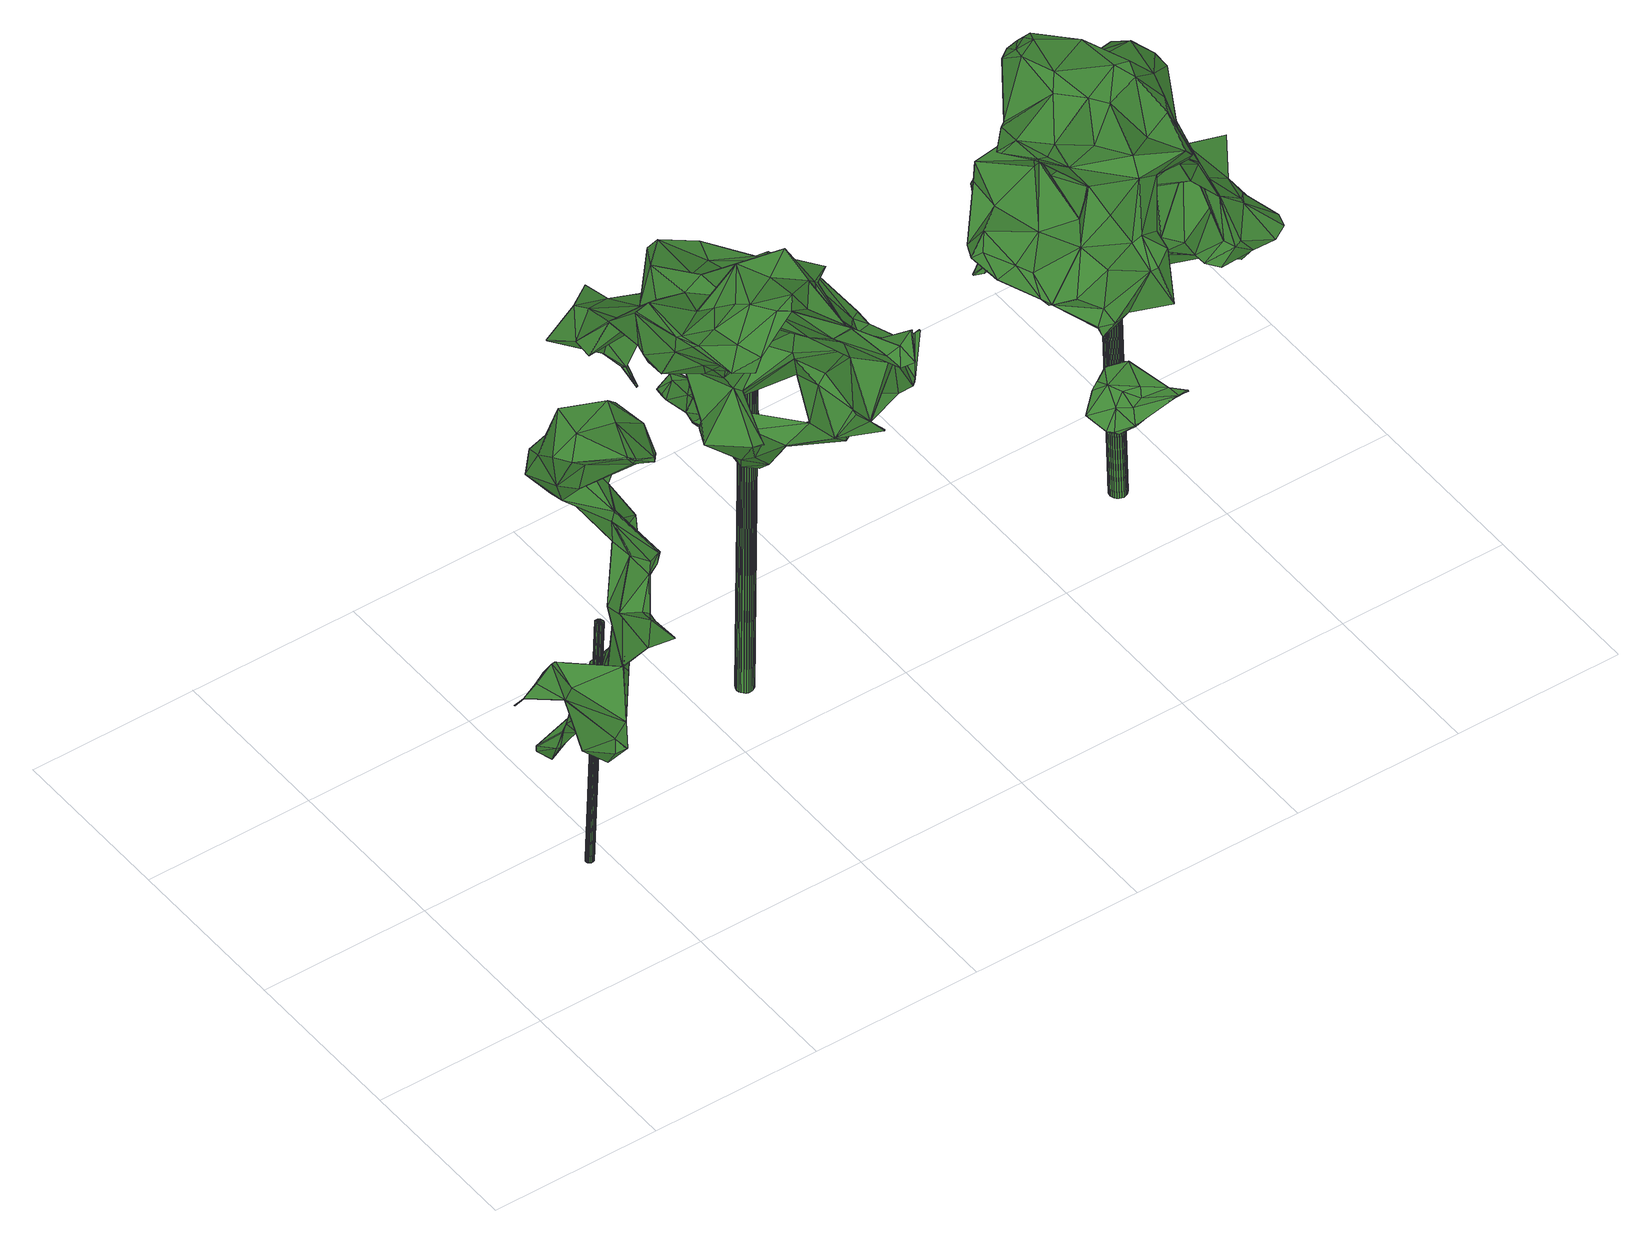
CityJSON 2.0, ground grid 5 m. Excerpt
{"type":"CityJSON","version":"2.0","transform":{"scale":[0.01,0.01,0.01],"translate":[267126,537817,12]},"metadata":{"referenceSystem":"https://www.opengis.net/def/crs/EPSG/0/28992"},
"CityObjects":{
"tree1":{"type":"SolitaryVegetationObject","attributes":{"gtid":184,"crown_width_m":4.74,"crown_median_z":21.43,"crown_r50_m":0.337,"crown_porosity":0.927,"trunk_H_m":8.29,"trunk_DBH_m":0.243,"trunk_radius_m":0.122,"trunk_base_height_m":13.14,"original_gtid":"204"},"geometry":[{"type":"Solid","lod":"3","boundaries":[[[[0,1,2]],[[3,4,5]],[[6,7,8]],[[9,10,11]],[[9,12,13]],[[14,15,16]],[[17,18,19]],[[20,21,22]],[[23,24,3]],[[23,3,25]],[[25,26,23]],[[27,28,29]],[[5,4,30]],[[5,31,3]],[[32,33,34]],[[30,24,27]],[[35,36,37]],[[38,37,36]],[[7,12,8]],[[39,40,41]],[[28,42,43]],[[44,45,38]],[[29,30,27]],[[35,46,47]],[[48,49,50]],[[51,50,49]],[[52,53,54]],[[55,43,42]],[[30,29,56]],[[30,56,5]],[[57,58,59]],[[60,61,62]],[[63,64,65]],[[66,5,56]],[[66,56,67]],[[30,4,24]],[[3,24,4]],[[20,68,69]],[[70,71,15]],[[72,73,74]],[[75,76,77]],[[78,79,80]],[[65,70,81]],[[82,54,83]],[[71,84,15]],[[16,15,84]],[[59,85,57]],[[71,70,86]],[[63,87,88]],[[27,24,89]],[[90,91,92]],[[93,92,91]],[[44,82,94]],[[44,38,82]],[[89,24,23]],[[73,95,96]],[[97,98,99]],[[26,100,9]],[[41,101,87]],[[102,103,104]],[[86,14,16]],[[105,58,106]],[[107,66,67]],[[16,71,86]],[[17,108,81]],[[65,81,108]],[[99,109,110]],[[16,84,71]],[[6,103,111]],[[102,111,103]],[[112,113,32]],[[85,114,35]],[[46,35,114]],[[85,97,110]],[[110,97,99]],[[115,116,113]],[[85,110,57]],[[47,117,118]],[[18,119,19]],[[110,58,57]],[[105,59,58]],[[59,114,85]],[[106,110,109]],[[120,121,122]],[[106,123,105]],[[106,58,110]],[[13,124,125]],[[126,127,128]],[[13,12,124]],[[7,124,12]],[[7,129,124]],[[130,83,53]],[[8,131,104]],[[46,117,47]],[[132,133,20]],[[42,28,124]],[[29,134,56]],[[130,53,52]],[[135,131,73]],[[104,131,135]],[[87,39,41]],[[74,131,136]],[[137,25,31]],[[3,31,25]],[[66,31,5]],[[137,31,66]],[[138,139,127]],[[133,140,90]],[[77,21,75]],[[40,19,119]],[[141,138,127]],[[112,142,143]],[[22,132,20]],[[90,144,145]],[[73,131,74]],[[10,26,25]],[[9,100,10]],[[43,146,28]],[[37,99,98]],[[124,28,125]],[[59,50,51]],[[113,14,147]],[[113,147,83]],[[88,64,63]],[[70,15,81]],[[52,148,130]],[[38,45,123]],[[101,69,149]],[[101,149,87]],[[150,10,107]],[[137,10,25]],[[107,10,137]],[[107,137,66]],[[144,128,139]],[[127,139,128]],[[67,56,134]],[[151,21,77]],[[112,14,113]],[[130,115,113]],[[51,49,114]],[[32,152,33]],[[14,101,41]],[[69,101,14]],[[9,27,89]],[[89,26,9]],[[23,26,89]],[[0,60,148]],[[62,148,60]],[[6,111,153]],[[113,83,130]],[[21,126,75]],[[21,154,126]],[[48,114,49]],[[93,155,150]],[[150,156,10]],[[127,142,141]],[[34,141,142]],[[145,144,157]],[[158,47,159]],[[14,86,147]],[[86,70,147]],[[160,145,157]],[[161,120,2]],[[161,2,1]],[[162,92,93]],[[72,74,33]],[[163,79,78]],[[43,79,163]],[[90,92,133]],[[163,146,43]],[[69,96,149]],[[158,54,164]],[[93,145,155]],[[120,165,2]],[[163,166,134]],[[155,145,160]],[[157,144,139]],[[163,78,166]],[[44,121,120]],[[67,166,107]],[[67,134,166]],[[9,11,12]],[[155,12,11]],[[80,166,78]],[[80,107,166]],[[77,76,132]],[[22,151,132]],[[77,132,151]],[[29,146,134]],[[133,68,20]],[[163,134,146]],[[1,118,117]],[[92,68,133]],[[29,28,146]],[[62,95,72]],[[73,72,95]],[[151,22,21]],[[41,81,15]],[[15,14,41]],[[19,40,17]],[[141,34,136]],[[141,136,131]],[[145,93,91]],[[145,91,90]],[[33,136,34]],[[87,63,167]],[[39,87,167]],[[164,54,82]],[[112,143,168]],[[122,165,120]],[[83,54,53]],[[119,169,40]],[[96,88,149]],[[63,65,108]],[[127,154,143]],[[34,142,32]],[[88,87,149]],[[83,94,82]],[[121,44,94]],[[112,32,142]],[[72,115,62]],[[21,20,168]],[[69,14,168]],[[112,168,14]],[[170,55,111]],[[133,132,140]],[[142,127,143]],[[0,118,1]],[[0,148,118]],[[148,52,118]],[[18,17,169]],[[119,18,169]],[[69,168,20]],[[88,96,64]],[[69,73,96]],[[161,171,120]],[[120,171,44]],[[64,96,172]],[[141,8,173]],[[141,173,138]],[[33,115,72]],[[62,115,148]],[[130,148,115]],[[162,102,104]],[[50,105,45]],[[50,59,105]],[[164,82,38]],[[117,46,48]],[[117,48,1]],[[154,168,143]],[[33,74,136]],[[135,92,162]],[[135,162,104]],[[111,174,153]],[[113,116,32]],[[152,32,116]],[[46,114,48]],[[52,159,118]],[[158,159,52]],[[127,126,154]],[[115,152,116]],[[123,45,105]],[[50,45,44]],[[73,69,135]],[[150,155,156]],[[28,27,125]],[[160,175,12]],[[8,12,175]],[[170,111,102]],[[170,102,93]],[[162,93,102]],[[160,157,175]],[[41,169,81]],[[156,155,11]],[[176,150,80]],[[80,150,107]],[[39,167,40]],[[40,167,17]],[[108,17,167]],[[108,167,63]],[[40,169,41]],[[8,141,131]],[[156,11,10]],[[17,81,169]],[[26,10,100]],[[47,36,35]],[[38,123,37]],[[69,68,135]],[[92,135,68]],[[122,172,165]],[[2,60,0]],[[9,125,27]],[[9,13,125]],[[164,38,36]],[[164,36,47]],[[176,170,150]],[[50,171,161]],[[50,161,48]],[[1,48,161]],[[44,171,50]],[[170,43,55]],[[106,37,123]],[[154,21,168]],[[153,174,129]],[[65,177,70]],[[147,70,177]],[[65,64,177]],[[94,177,121]],[[83,177,94]],[[147,177,83]],[[33,152,115]],[[62,96,95]],[[2,165,60]],[[172,60,165]],[[51,114,59]],[[160,12,155]],[[52,54,158]],[[150,170,93]],[[153,129,7]],[[124,174,42]],[[109,37,106]],[[99,37,109]],[[129,174,124]],[[7,6,153]],[[174,55,42]],[[174,111,55]],[[158,164,47]],[[140,132,76]],[[140,76,90]],[[60,172,61]],[[96,62,61]],[[96,61,172]],[[80,79,176]],[[170,79,43]],[[176,79,170]],[[118,159,47]],[[175,173,8]],[[175,138,173]],[[175,139,138]],[[157,139,175]],[[97,85,98]],[[85,35,98]],[[177,122,121]],[[122,64,172]],[[177,64,122]],[[75,126,128]],[[90,76,128]],[[90,128,144]],[[75,128,76]],[[37,98,35]],[[8,104,103]],[[8,103,6]],[[178,179,180]],[[178,180,181]],[[181,180,182]],[[181,182,183]],[[180,179,184]],[[180,184,182]],[[182,184,185]],[[182,185,183]],[[184,179,186]],[[184,186,185]],[[185,186,187]],[[185,187,183]],[[186,179,188]],[[186,188,187]],[[187,188,189]],[[187,189,183]],[[188,179,190]],[[188,190,189]],[[189,190,191]],[[189,191,183]],[[190,179,192]],[[190,192,191]],[[191,192,193]],[[191,193,183]],[[192,179,194]],[[192,194,193]],[[193,194,195]],[[193,195,183]],[[194,179,196]],[[194,196,195]],[[195,196,197]],[[195,197,183]],[[196,179,198]],[[196,198,197]],[[197,198,199]],[[197,199,183]],[[198,179,200]],[[198,200,199]],[[199,200,201]],[[199,201,183]],[[200,179,202]],[[200,202,201]],[[201,202,203]],[[201,203,183]],[[202,179,204]],[[202,204,203]],[[203,204,205]],[[203,205,183]],[[204,179,206]],[[204,206,205]],[[205,206,207]],[[205,207,183]],[[206,179,208]],[[206,208,207]],[[207,208,209]],[[207,209,183]],[[208,179,210]],[[208,210,209]],[[209,210,211]],[[209,211,183]],[[210,179,212]],[[210,212,211]],[[211,212,213]],[[211,213,183]],[[212,179,214]],[[212,214,213]],[[213,214,215]],[[213,215,183]],[[214,179,216]],[[214,216,215]],[[215,216,217]],[[215,217,183]],[[216,179,218]],[[216,218,217]],[[217,218,219]],[[217,219,183]],[[218,179,220]],[[218,220,219]],[[219,220,221]],[[219,221,183]],[[220,179,222]],[[220,222,221]],[[221,222,223]],[[221,223,183]],[[222,179,224]],[[222,224,223]],[[223,224,225]],[[223,225,183]],[[224,179,226]],[[224,226,225]],[[225,226,227]],[[225,227,183]],[[226,179,178]],[[226,178,227]],[[227,178,181]],[[227,181,183]]]]}]},
"tree2":{"type":"SolitaryVegetationObject","attributes":{"gtid":239,"crown_width_m":7.58,"crown_median_z":24.15,"crown_r50_m":0.354,"crown_porosity":0.916,"trunk_H_m":11.15,"trunk_DBH_m":0.502,"trunk_radius_m":0.251,"trunk_base_height_m":13,"original_gtid":"268"},"geometry":[{"type":"Solid","lod":"3","boundaries":[[[[228,229,230]],[[231,232,233]],[[234,235,236]],[[237,238,239]],[[240,241,242]],[[243,244,245]],[[246,247,248]],[[249,248,247]],[[250,251,252]],[[253,254,255]],[[256,254,253]],[[257,258,259]],[[257,259,260]],[[261,262,263]],[[264,265,266]],[[267,268,269]],[[270,271,272]],[[273,274,231]],[[258,257,275]],[[276,277,278]],[[279,280,281]],[[282,283,284]],[[285,286,287]],[[288,285,281]],[[289,259,253]],[[290,291,292]],[[290,292,293]],[[294,295,296]],[[296,295,297]],[[248,249,298]],[[293,299,300]],[[288,301,302]],[[303,260,277]],[[304,305,263]],[[306,307,308]],[[309,310,311]],[[312,273,313]],[[314,273,312]],[[243,245,315]],[[309,316,317]],[[318,319,320]],[[321,322,323]],[[324,256,325]],[[326,327,328]],[[323,291,321]],[[329,330,331]],[[332,290,333]],[[263,305,334]],[[335,336,232]],[[337,338,339]],[[340,341,342]],[[240,343,323]],[[344,345,287]],[[346,347,314]],[[346,314,246]],[[348,244,243]],[[349,305,304]],[[350,351,352]],[[353,239,354]],[[353,354,355]],[[337,339,356]],[[357,358,359]],[[239,360,361]],[[362,230,363]],[[364,365,366]],[[367,368,369]],[[370,371,303]],[[372,373,374]],[[316,375,376]],[[288,281,280]],[[367,325,377]],[[378,287,379]],[[378,379,380]],[[381,382,383]],[[285,288,302]],[[285,302,286]],[[384,385,386]],[[374,387,291]],[[386,388,384]],[[388,267,384]],[[275,389,235]],[[233,336,390]],[[264,391,392]],[[392,391,393]],[[271,230,394]],[[271,363,230]],[[344,395,396]],[[248,346,246]],[[397,398,399]],[[314,347,400]],[[253,255,289]],[[401,237,326]],[[402,326,237]],[[328,401,326]],[[403,404,405]],[[406,407,408]],[[312,246,314]],[[409,245,410]],[[362,228,230]],[[411,412,413]],[[240,323,414]],[[284,372,406]],[[332,333,291]],[[415,345,344]],[[416,417,249]],[[242,417,416]],[[298,418,375]],[[419,320,263]],[[320,419,420]],[[421,268,388]],[[422,403,423]],[[424,379,345]],[[234,399,425]],[[234,397,399]],[[348,238,244]],[[366,426,427]],[[328,245,401]],[[401,245,237]],[[244,237,245]],[[251,428,307]],[[250,303,371]],[[257,260,429]],[[361,409,327]],[[291,323,430]],[[431,272,432]],[[348,372,354]],[[429,389,275]],[[248,433,346]],[[287,395,344]],[[434,435,436]],[[437,306,438]],[[437,438,439]],[[304,390,349]],[[263,319,318]],[[248,375,433]],[[331,440,441]],[[331,441,329]],[[442,363,443]],[[442,443,270]],[[264,394,265]],[[444,431,432]],[[445,446,380]],[[380,424,447]],[[380,447,445]],[[417,425,448]],[[286,395,287]],[[274,314,400]],[[390,336,349]],[[340,449,295]],[[450,451,452]],[[450,452,324]],[[434,453,435]],[[409,315,245]],[[377,325,321]],[[454,299,455]],[[235,234,275]],[[456,360,353]],[[434,294,457]],[[360,239,353]],[[458,459,460]],[[357,461,339]],[[236,235,389]],[[462,457,294]],[[237,244,238]],[[463,464,402]],[[439,465,236]],[[308,307,302]],[[301,308,302]],[[251,307,351]],[[252,251,351]],[[334,305,466]],[[326,464,327]],[[361,327,464]],[[467,436,341]],[[361,463,239]],[[284,355,372]],[[431,270,272]],[[468,469,470]],[[282,362,283]],[[359,461,357]],[[361,464,463]],[[396,368,344]],[[318,261,263]],[[275,241,258]],[[429,351,389]],[[291,377,321]],[[365,385,384]],[[395,286,396]],[[228,263,229]],[[263,262,229]],[[293,387,299]],[[409,360,315]],[[453,382,435]],[[353,355,471]],[[271,393,272]],[[394,393,271]],[[468,426,472]],[[468,472,365]],[[292,387,293]],[[291,473,377]],[[326,402,464]],[[433,347,346]],[[282,408,407]],[[372,355,354]],[[402,239,463]],[[362,363,283]],[[277,260,259]],[[277,259,278]],[[263,334,474]],[[440,331,475]],[[476,475,331]],[[258,414,253]],[[477,432,345]],[[477,345,415]],[[468,269,469]],[[356,469,269]],[[450,367,451]],[[276,278,255]],[[236,465,397]],[[236,397,234]],[[289,255,278]],[[310,478,311]],[[256,253,414]],[[362,282,479]],[[480,324,452]],[[320,319,263]],[[237,239,402]],[[416,405,404]],[[416,404,240]],[[392,393,264]],[[394,264,393]],[[481,398,482]],[[424,476,447]],[[351,429,252]],[[356,330,337]],[[267,269,483]],[[267,483,384]],[[457,453,434]],[[234,425,242]],[[465,482,397]],[[240,414,258]],[[460,459,254]],[[458,451,371]],[[484,485,324]],[[324,485,486]],[[306,352,307]],[[356,487,330]],[[283,363,442]],[[374,455,387]],[[460,486,484]],[[233,312,313]],[[459,370,303]],[[263,474,419]],[[403,343,404]],[[249,417,448]],[[372,456,373]],[[373,456,353]],[[367,415,344]],[[458,460,480]],[[415,377,477]],[[415,367,377]],[[297,309,311]],[[334,466,453]],[[329,338,337]],[[312,488,246]],[[446,285,378]],[[320,329,318]],[[330,329,337]],[[430,489,312]],[[460,484,480]],[[252,429,260]],[[327,409,410]],[[328,410,245]],[[240,404,343]],[[316,297,375]],[[297,433,375]],[[284,283,355]],[[283,490,355]],[[365,364,385]],[[320,491,474]],[[320,474,457]],[[403,405,423]],[[476,330,492]],[[323,322,493]],[[493,414,323]],[[494,394,229]],[[494,229,262]],[[328,327,410]],[[474,491,419]],[[420,419,491]],[[356,339,470]],[[249,247,495]],[[456,315,360]],[[334,453,474]],[[493,256,414]],[[360,409,361]],[[496,497,498]],[[476,331,330]],[[449,340,342]],[[274,273,314]],[[439,308,499]],[[475,476,424]],[[311,478,426]],[[500,426,478]],[[321,325,256]],[[481,364,366]],[[481,366,376]],[[501,454,432]],[[444,432,454]],[[501,432,477]],[[293,333,290]],[[457,338,320]],[[240,258,241]],[[316,309,297]],[[275,234,241]],[[369,451,367]],[[344,368,367]],[[406,374,291]],[[493,322,321]],[[321,256,493]],[[289,278,259]],[[247,246,488]],[[403,422,343]],[[240,242,416]],[[399,448,425]],[[279,446,445]],[[502,497,503]],[[323,343,430]],[[416,495,405]],[[249,495,416]],[[480,452,458]],[[256,324,460]],[[486,460,324]],[[296,426,462]],[[252,260,303]],[[252,303,250]],[[243,315,348]],[[372,348,315]],[[372,315,456]],[[499,503,497]],[[366,427,376]],[[450,325,504]],[[367,504,325]],[[484,324,480]],[[274,400,381]],[[373,353,471]],[[486,485,484]],[[293,300,505]],[[357,457,358]],[[288,503,308]],[[288,308,301]],[[269,468,483]],[[256,460,254]],[[265,413,412]],[[494,413,265]],[[356,470,469]],[[470,339,461]],[[251,369,428]],[[417,242,425]],[[317,506,500]],[[421,507,279]],[[279,507,280]],[[318,508,261]],[[335,383,336]],[[383,349,336]],[[381,383,274]],[[274,383,231]],[[491,320,420]],[[509,439,236]],[[461,468,470]],[[294,436,467]],[[270,443,271]],[[298,399,398]],[[435,382,381]],[[339,457,357]],[[397,482,398]],[[355,490,471]],[[471,490,373]],[[457,510,453]],[[284,408,282]],[[406,408,284]],[[336,233,232]],[[383,232,231]],[[481,511,364]],[[332,291,290]],[[231,233,273]],[[313,273,233]],[[390,479,282]],[[390,228,479]],[[375,418,376]],[[398,418,298]],[[475,424,512]],[[362,479,228]],[[394,230,229]],[[373,490,513]],[[300,473,505]],[[293,505,473]],[[426,296,311]],[[297,311,296]],[[376,506,316]],[[465,511,482]],[[481,482,511]],[[364,511,496]],[[465,496,511]],[[396,302,307]],[[339,338,457]],[[276,254,277]],[[459,277,254]],[[255,254,276]],[[477,473,300]],[[299,477,300]],[[377,473,477]],[[359,358,462]],[[262,233,390]],[[258,253,259]],[[451,458,452]],[[496,385,364]],[[324,325,450]],[[367,450,504]],[[369,251,451]],[[282,262,390]],[[304,228,390]],[[266,514,440]],[[263,228,304]],[[421,445,447]],[[261,508,514]],[[394,494,265]],[[271,443,363]],[[348,354,238]],[[412,262,261]],[[515,494,262]],[[282,515,262]],[[347,516,449]],[[281,285,446]],[[281,446,279]],[[266,440,475]],[[412,261,514]],[[412,514,265]],[[266,265,514]],[[437,439,306]],[[306,439,509]],[[396,307,428]],[[396,428,368]],[[369,368,428]],[[454,501,299]],[[477,299,501]],[[318,329,508]],[[242,241,234]],[[458,371,370]],[[376,418,481]],[[421,388,507]],[[398,481,418]],[[248,298,375]],[[473,291,333]],[[473,333,293]],[[310,309,517]],[[506,317,316]],[[386,385,496]],[[386,496,498]],[[388,386,507]],[[370,459,458]],[[298,448,399]],[[298,249,448]],[[257,429,275]],[[320,338,329]],[[233,262,412]],[[295,467,340]],[[453,349,382]],[[349,383,382]],[[461,462,468]],[[426,468,462]],[[461,359,462]],[[462,358,457]],[[454,374,513]],[[389,509,236]],[[294,467,295]],[[330,487,492]],[[421,492,487]],[[444,442,431]],[[270,431,442]],[[283,442,490]],[[296,462,294]],[[341,340,467]],[[434,436,294]],[[341,381,342]],[[449,342,347]],[[400,347,342]],[[400,342,381]],[[459,303,277]],[[517,317,518]],[[517,518,310]],[[351,307,352]],[[396,286,302]],[[306,509,352]],[[372,374,406]],[[373,513,374]],[[454,455,374]],[[518,478,310]],[[292,291,387]],[[465,439,519]],[[465,519,496]],[[279,445,421]],[[388,268,267]],[[474,510,457]],[[453,510,474]],[[455,299,387]],[[406,312,407]],[[519,439,499]],[[519,499,496]],[[497,496,499]],[[492,447,476]],[[492,421,447]],[[376,427,506]],[[426,506,427]],[[389,351,350]],[[389,350,509]],[[350,352,509]],[[426,500,506]],[[422,489,343]],[[430,343,489]],[[520,439,438]],[[520,438,306]],[[422,423,489]],[[317,500,518]],[[500,478,518]],[[488,312,489]],[[291,521,406]],[[430,521,291]],[[406,521,312]],[[430,312,521]],[[380,446,378]],[[287,378,285]],[[233,412,407]],[[282,407,515]],[[365,472,366]],[[426,366,472]],[[365,384,483]],[[269,268,356]],[[487,356,268]],[[487,268,421]],[[335,522,383]],[[232,383,522]],[[232,522,335]],[[393,512,272]],[[266,475,512]],[[391,512,393]],[[266,512,264]],[[391,264,512]],[[345,512,424]],[[432,512,345]],[[432,272,512]],[[371,523,250]],[[451,523,371]],[[251,523,451]],[[250,523,251]],[[424,380,379]],[[507,502,280]],[[502,498,497]],[[507,386,502]],[[498,502,386]],[[280,502,503]],[[280,503,288]],[[499,308,503]],[[305,349,466]],[[453,466,349]],[[345,379,287]],[[411,413,515]],[[306,308,520]],[[439,520,308]],[[365,483,468]],[[514,441,440]],[[514,508,441]],[[329,441,508]],[[233,524,312]],[[407,312,524]],[[407,524,233]],[[433,516,347]],[[295,449,516]],[[317,517,309]],[[297,516,433]],[[295,516,297]],[[488,495,247]],[[489,495,488]],[[489,423,495]],[[405,495,423]],[[490,442,513]],[[454,513,442]],[[454,442,444]],[[381,436,435]],[[341,436,381]],[[407,412,411]],[[407,411,515]],[[515,413,494]],[[239,238,354]],[[525,526,527]],[[525,527,528]],[[528,527,529]],[[528,529,530]],[[527,526,531]],[[527,531,529]],[[529,531,532]],[[529,532,530]],[[531,526,533]],[[531,533,532]],[[532,533,534]],[[532,534,530]],[[533,526,535]],[[533,535,534]],[[534,535,536]],[[534,536,530]],[[535,526,537]],[[535,537,536]],[[536,537,538]],[[536,538,530]],[[537,526,539]],[[537,539,538]],[[538,539,540]],[[538,540,530]],[[539,526,541]],[[539,541,540]],[[540,541,542]],[[540,542,530]],[[541,526,543]],[[541,543,542]],[[542,543,544]],[[542,544,530]],[[543,526,545]],[[543,545,544]],[[544,545,546]],[[544,546,530]],[[545,526,547]],[[545,547,546]],[[546,547,548]],[[546,548,530]],[[547,526,549]],[[547,549,548]],[[548,549,550]],[[548,550,530]],[[549,526,551]],[[549,551,550]],[[550,551,552]],[[550,552,530]],[[551,526,553]],[[551,553,552]],[[552,553,554]],[[552,554,530]],[[553,526,555]],[[553,555,554]],[[554,555,556]],[[554,556,530]],[[555,526,557]],[[555,557,556]],[[556,557,558]],[[556,558,530]],[[557,526,559]],[[557,559,558]],[[558,559,560]],[[558,560,530]],[[559,526,561]],[[559,561,560]],[[560,561,562]],[[560,562,530]],[[561,526,563]],[[561,563,562]],[[562,563,564]],[[562,564,530]],[[563,526,565]],[[563,565,564]],[[564,565,566]],[[564,566,530]],[[565,526,567]],[[565,567,566]],[[566,567,568]],[[566,568,530]],[[567,526,569]],[[567,569,568]],[[568,569,570]],[[568,570,530]],[[569,526,571]],[[569,571,570]],[[570,571,572]],[[570,572,530]],[[571,526,573]],[[571,573,572]],[[572,573,574]],[[572,574,530]],[[573,526,525]],[[573,525,574]],[[574,525,528]],[[574,528,530]]]]}]},
"tree3":{"type":"SolitaryVegetationObject","attributes":{"gtid":241,"crown_width_m":8.15,"crown_median_z":22.75,"crown_r50_m":0.349,"crown_porosity":0.909,"trunk_H_m":9.99,"trunk_DBH_m":0.503,"trunk_radius_m":0.252,"trunk_base_height_m":12.76,"original_gtid":"270"},"geometry":[{"type":"Solid","lod":"3","boundaries":[[[[575,576,577]],[[578,579,580]],[[581,582,583]],[[584,585,586]],[[587,586,588]],[[589,590,591]],[[592,593,594]],[[595,596,597]],[[598,599,600]],[[601,599,598]],[[602,603,604]],[[605,606,607]],[[608,609,610]],[[595,611,596]],[[612,613,614]],[[615,616,617]],[[618,617,616]],[[619,578,580]],[[620,581,621]],[[622,623,624]],[[625,626,627]],[[581,620,582]],[[628,629,630]],[[631,632,633]],[[634,626,625]],[[635,636,637]],[[638,639,640]],[[634,641,626]],[[642,643,644]],[[645,644,643]],[[646,647,648]],[[649,650,651]],[[652,653,654]],[[584,655,585]],[[656,657,658]],[[608,659,609]],[[660,661,662]],[[663,664,665]],[[590,666,667]],[[668,669,670]],[[671,672,673]],[[674,675,590]],[[676,675,674]],[[677,678,679]],[[592,680,593]],[[575,577,681]],[[682,683,621]],[[684,621,683]],[[637,628,635]],[[685,654,653]],[[686,687,688]],[[657,689,580]],[[589,591,592]],[[690,691,692]],[[633,693,631]],[[694,651,624]],[[656,695,684]],[[696,697,643]],[[697,645,643]],[[698,699,700]],[[701,699,698]],[[625,627,702]],[[669,703,704]],[[664,605,705]],[[649,705,607]],[[664,705,649]],[[660,706,661]],[[588,586,585]],[[617,618,707]],[[708,661,706]],[[709,682,581]],[[587,710,586]],[[706,583,711]],[[709,583,706]],[[581,583,709]],[[712,713,714]],[[712,714,715]],[[716,717,718]],[[677,719,720]],[[721,696,643]],[[647,701,722]],[[703,669,723]],[[680,724,725]],[[725,726,680]],[[727,728,729]],[[593,680,726]],[[578,683,682]],[[730,731,732]],[[719,733,720]],[[626,641,707]],[[734,714,735]],[[724,736,667]],[[737,738,600]],[[682,621,581]],[[733,739,713]],[[740,741,598]],[[742,653,743]],[[744,745,746]],[[689,657,684]],[[731,747,663]],[[595,597,748]],[[749,685,750]],[[751,752,666]],[[667,666,752]],[[719,677,753]],[[719,753,582]],[[667,752,725]],[[667,725,724]],[[635,630,754]],[[755,756,676]],[[683,689,684]],[[757,598,758]],[[616,615,604]],[[616,604,618]],[[759,760,761]],[[759,761,716]],[[698,762,722]],[[763,678,764]],[[765,678,763]],[[766,622,767]],[[763,768,769]],[[642,770,771]],[[772,756,755]],[[617,773,742]],[[774,754,775]],[[631,687,632]],[[619,580,689]],[[676,756,675]],[[752,675,756]],[[651,650,624]],[[587,588,727]],[[754,776,777]],[[605,749,606]],[[750,606,749]],[[728,607,606]],[[584,612,650]],[[723,778,703]],[[584,650,655]],[[728,779,729]],[[772,752,756]],[[727,710,587]],[[780,686,602]],[[603,602,686]],[[649,655,650]],[[723,669,668]],[[781,670,669]],[[640,639,782]],[[610,783,738]],[[714,713,739]],[[702,627,603]],[[690,784,773]],[[617,690,773]],[[785,786,595]],[[787,788,789]],[[763,788,787]],[[790,791,792]],[[578,792,791]],[[793,794,795]],[[758,598,600]],[[592,594,796]],[[584,586,612]],[[751,797,752]],[[798,681,577]],[[705,605,607]],[[799,576,575]],[[798,577,800]],[[801,802,803]],[[668,670,628]],[[799,804,761]],[[799,761,760]],[[805,730,685]],[[653,742,779]],[[653,779,750]],[[678,806,807]],[[808,658,791]],[[593,809,810]],[[753,677,811]],[[753,811,583]],[[610,765,608]],[[769,608,765]],[[644,770,642]],[[750,779,728]],[[734,715,714]],[[637,668,628]],[[784,741,740]],[[812,741,784]],[[601,741,812]],[[723,668,778]],[[637,778,668]],[[809,813,810]],[[646,701,647]],[[590,675,666]],[[814,747,805]],[[798,800,764]],[[800,793,764]],[[662,815,660]],[[816,660,815]],[[602,817,700]],[[716,818,717]],[[819,717,818]],[[635,777,636]],[[759,777,776]],[[820,721,786]],[[821,687,631]],[[701,602,700]],[[715,822,712]],[[731,697,805]],[[784,740,773]],[[669,704,781]],[[603,686,702]],[[624,623,694]],[[823,659,608]],[[824,639,825]],[[595,748,785]],[[826,648,822]],[[826,822,656]],[[727,607,728]],[[588,607,727]],[[661,827,662]],[[637,636,716]],[[828,829,738]],[[708,829,828]],[[708,828,738]],[[830,831,652]],[[724,680,736]],[[732,654,685]],[[832,766,833]],[[614,834,757]],[[758,614,757]],[[730,732,685]],[[682,816,578]],[[824,825,835]],[[673,589,671]],[[607,655,649]],[[814,685,749]],[[698,785,748]],[[738,783,600]],[[630,629,644]],[[770,644,629]],[[770,836,611]],[[632,687,780]],[[808,780,701]],[[820,817,602]],[[775,754,630]],[[790,808,791]],[[622,624,650]],[[612,622,650]],[[757,740,598]],[[793,576,776]],[[652,831,837]],[[742,838,779]],[[653,750,685]],[[697,731,730]],[[731,839,732]],[[840,806,720]],[[575,806,840]],[[763,764,795]],[[785,817,786]],[[721,643,642]],[[666,675,797]],[[813,671,796]],[[671,589,796]],[[592,796,589]],[[720,678,677]],[[721,642,771]],[[690,634,691]],[[690,641,634]],[[617,707,690]],[[641,690,707]],[[790,632,808]],[[686,780,687]],[[633,632,790]],[[614,767,612]],[[804,716,761]],[[666,797,751]],[[652,837,730]],[[583,811,711]],[[841,842,843]],[[844,811,677]],[[656,684,657]],[[805,697,696]],[[805,696,730]],[[780,808,632]],[[796,810,813]],[[769,765,763]],[[593,810,594]],[[718,744,778]],[[793,795,764]],[[648,826,646]],[[792,578,816]],[[845,789,717]],[[845,717,840]],[[620,695,739]],[[789,746,846]],[[787,846,746]],[[787,789,846]],[[621,695,620]],[[621,684,695]],[[739,695,714]],[[795,794,763]],[[612,586,710]],[[737,708,738]],[[672,813,674]],[[735,695,656]],[[735,714,695]],[[847,822,648]],[[674,673,672]],[[774,776,754]],[[759,716,777]],[[778,744,703]],[[847,848,744]],[[703,744,848]],[[654,849,830]],[[708,850,827]],[[737,850,708]],[[677,679,844]],[[743,696,615]],[[617,743,615]],[[617,742,743]],[[721,820,615]],[[721,615,696]],[[692,631,693]],[[746,851,787]],[[664,651,852]],[[663,853,839]],[[793,800,576]],[[576,800,577]],[[634,854,691]],[[692,691,854]],[[698,704,762]],[[671,813,672]],[[776,576,759]],[[799,575,804]],[[619,855,578]],[[824,856,609]],[[694,623,856]],[[609,856,623]],[[609,623,832]],[[638,663,639]],[[716,718,637]],[[835,665,852]],[[664,852,665]],[[713,712,733]],[[778,637,718]],[[628,630,635]],[[718,717,744]],[[746,712,822]],[[726,809,593]],[[590,589,674]],[[673,674,589]],[[781,629,670]],[[628,670,629]],[[647,722,762]],[[814,605,664]],[[644,775,630]],[[661,708,827]],[[702,854,625]],[[576,799,857]],[[760,857,799]],[[759,576,857]],[[857,760,759]],[[813,755,676]],[[813,676,674]],[[787,858,802]],[[809,725,772]],[[667,736,590]],[[594,810,796]],[[752,772,725]],[[683,855,689]],[[591,590,736]],[[585,655,607]],[[585,607,588]],[[600,833,758]],[[859,833,600]],[[601,598,741]],[[780,602,701]],[[843,842,803]],[[764,807,798]],[[765,679,678]],[[742,773,838]],[[740,838,773]],[[717,745,744]],[[660,816,860]],[[682,860,816]],[[845,720,789]],[[845,840,720]],[[700,817,785]],[[720,733,789]],[[645,803,802]],[[726,725,809]],[[755,809,772]],[[745,789,788]],[[763,794,788]],[[745,788,794]],[[645,802,775]],[[644,645,775]],[[745,794,775]],[[820,786,817]],[[656,658,826]],[[623,622,766]],[[623,766,832]],[[825,639,663]],[[731,805,747]],[[814,805,685]],[[706,860,709]],[[660,860,706]],[[709,860,682]],[[697,730,837]],[[743,652,696]],[[730,696,652]],[[763,787,841]],[[715,734,822]],[[717,789,745]],[[675,752,797]],[[779,838,729]],[[605,814,749]],[[663,665,825]],[[750,728,606]],[[861,646,826]],[[816,815,792]],[[625,854,634]],[[692,854,821]],[[692,821,631]],[[827,850,862]],[[798,806,681]],[[832,833,859]],[[775,858,745]],[[801,842,787]],[[854,687,821]],[[688,687,854]],[[609,859,610]],[[832,859,609]],[[596,611,836]],[[582,753,583]],[[653,652,743]],[[863,727,729]],[[863,729,838]],[[757,834,740]],[[838,740,834]],[[775,802,858]],[[787,842,841]],[[830,652,654]],[[738,829,610]],[[602,615,820]],[[629,781,836]],[[629,836,770]],[[622,612,767]],[[698,700,785]],[[861,826,658]],[[722,701,698]],[[698,836,704]],[[731,663,839]],[[636,777,716]],[[597,596,836]],[[781,704,836]],[[645,697,837]],[[645,837,864]],[[823,803,864]],[[678,720,806]],[[841,843,763]],[[787,802,801]],[[735,822,734]],[[656,822,735]],[[638,853,663]],[[847,648,848]],[[638,830,853]],[[638,640,830]],[[737,600,599]],[[702,686,688]],[[864,831,640]],[[830,640,831]],[[812,692,693]],[[812,784,692]],[[862,865,866]],[[867,862,866]],[[867,662,862]],[[827,862,662]],[[611,771,770]],[[599,601,865]],[[599,865,737]],[[690,692,784]],[[764,678,807]],[[848,704,703]],[[801,803,842]],[[575,681,806]],[[844,679,765]],[[782,659,823]],[[639,659,782]],[[838,834,863]],[[859,600,783]],[[614,863,834]],[[640,782,823]],[[864,640,823]],[[748,597,836]],[[748,836,698]],[[856,824,868]],[[835,868,824]],[[804,819,818]],[[804,818,716]],[[835,852,868]],[[864,837,831]],[[747,814,664]],[[609,659,824]],[[701,646,861]],[[701,861,808]],[[639,824,659]],[[840,819,575]],[[688,854,702]],[[804,575,819]],[[658,808,861]],[[853,732,839]],[[663,747,664]],[[856,868,694]],[[853,830,732]],[[737,865,850]],[[706,829,708]],[[711,829,706]],[[864,803,645]],[[768,823,769]],[[823,608,769]],[[790,792,815]],[[647,762,648]],[[848,762,704]],[[848,648,762]],[[791,579,578]],[[626,707,618]],[[626,618,627]],[[602,604,615]],[[627,618,604]],[[627,604,603]],[[746,822,847]],[[746,847,744]],[[807,806,798]],[[765,610,869]],[[765,869,844]],[[610,829,869]],[[701,700,699]],[[712,746,733]],[[789,733,746]],[[711,811,829]],[[865,862,850]],[[843,803,768]],[[843,768,763]],[[768,803,823]],[[787,851,858]],[[745,858,851]],[[610,859,783]],[[745,851,746]],[[776,774,793]],[[694,868,651]],[[651,868,852]],[[664,649,651]],[[775,794,774]],[[793,774,794]],[[844,869,811]],[[829,811,869]],[[614,613,863]],[[710,613,612]],[[727,863,613]],[[710,727,613]],[[689,855,619]],[[580,579,657]],[[658,657,579]],[[578,855,683]],[[592,736,680]],[[591,736,592]],[[717,819,840]],[[791,658,579]],[[830,849,732]],[[654,732,849]],[[719,582,870]],[[719,870,733]],[[739,733,870]],[[739,870,620]],[[582,620,870]],[[633,815,662]],[[867,633,662]],[[790,815,633]],[[758,833,614]],[[767,614,833]],[[767,833,766]],[[825,665,835]],[[786,721,771]],[[595,771,611]],[[813,809,755]],[[786,771,595]],[[812,693,871]],[[812,871,601]],[[867,871,633]],[[754,777,635]],[[633,871,693]],[[866,865,871]],[[866,871,867]],[[865,601,871]],[[872,873,874]],[[872,874,875]],[[875,874,876]],[[875,876,877]],[[874,873,878]],[[874,878,876]],[[876,878,879]],[[876,879,877]],[[878,873,880]],[[878,880,879]],[[879,880,881]],[[879,881,877]],[[880,873,882]],[[880,882,881]],[[881,882,883]],[[881,883,877]],[[882,873,884]],[[882,884,883]],[[883,884,885]],[[883,885,877]],[[884,873,886]],[[884,886,885]],[[885,886,887]],[[885,887,877]],[[886,873,888]],[[886,888,887]],[[887,888,889]],[[887,889,877]],[[888,873,890]],[[888,890,889]],[[889,890,891]],[[889,891,877]],[[890,873,892]],[[890,892,891]],[[891,892,893]],[[891,893,877]],[[892,873,894]],[[892,894,893]],[[893,894,895]],[[893,895,877]],[[894,873,896]],[[894,896,895]],[[895,896,897]],[[895,897,877]],[[896,873,898]],[[896,898,897]],[[897,898,899]],[[897,899,877]],[[898,873,900]],[[898,900,899]],[[899,900,901]],[[899,901,877]],[[900,873,902]],[[900,902,901]],[[901,902,903]],[[901,903,877]],[[902,873,904]],[[902,904,903]],[[903,904,905]],[[903,905,877]],[[904,873,906]],[[904,906,905]],[[905,906,907]],[[905,907,877]],[[906,873,908]],[[906,908,907]],[[907,908,909]],[[907,909,877]],[[908,873,910]],[[908,910,909]],[[909,910,911]],[[909,911,877]],[[910,873,912]],[[910,912,911]],[[911,912,913]],[[911,913,877]],[[912,873,914]],[[912,914,913]],[[913,914,915]],[[913,915,877]],[[914,873,916]],[[914,916,915]],[[915,916,917]],[[915,917,877]],[[916,873,918]],[[916,918,917]],[[917,918,919]],[[917,919,877]],[[918,873,920]],[[918,920,919]],[[919,920,921]],[[919,921,877]],[[920,873,872]],[[920,872,921]],[[921,872,875]],[[921,875,877]]]]}]}
},
"vertices":[
[501,408,767],[487,459,704],[402,356,694],[474,244,1575],[475,246,1578],[456,254,1587],[579,522,1144],[545,483,1183],[622,450,1145],[561,416,1455],[389,370,1425],[478,461,1397],[528,438,1316],[569,472,1354],[359,126,820],[289,76,837],[301,38,826],[129,250,933],[98,244,928],[96,245,930],[425,123,1042],[428,124,1044],[448,38,1128],[540,254,1525],[540,254,1540],[486,271,1534],[553,316,1476],[608,396,1513],[600,507,1505],[526,438,1606],[508,377,1586],[454,253,1584],[520,334,900],[547,381,895],[564,357,971],[530,479,572],[486,468,602],[480,475,519],[394,388,564],[181,265,944],[129,248,935],[228,208,905],[561,573,1344],[495,540,1413],[348,370,631],[355,390,583],[514,498,596],[528,465,650],[483,471,602],[393,391,564],[355,394,584],[360,414,515],[515,414,743],[501,404,765],[403,354,692],[559,572,1342],[392,386,1604],[336,482,461],[335,479,460],[326,469,492],[403,323,747],[400,303,798],[506,385,823],[224,298,935],[294,334,809],[248,237,893],[342,335,1571],[303,365,1587],[429,238,1062],[404,204,928],[255,171,741],[272,53,812],[544,383,896],[470,335,974],[544,372,943],[454,153,1121],[452,154,1124],[446,121,1126],[340,519,1477],[359,519,1426],[325,514,1401],[227,209,903],[384,345,666],[404,320,745],[298,38,827],[476,506,476],[288,104,734],[249,295,952],[267,306,941],[591,320,1476],[509,234,1167],[535,265,1174],[518,330,1155],[503,388,1236],[369,345,666],[511,362,868],[418,287,853],[484,500,458],[487,499,460],[486,497,458],[462,396,1534],[276,247,891],[500,542,1175],[569,487,1146],[530,424,1130],[351,415,510],[370,460,428],[349,412,1426],[181,267,940],[374,463,424],[374,466,424],[501,545,1175],[436,222,881],[424,236,841],[480,487,531],[509,383,823],[421,286,851],[520,474,652],[525,455,718],[98,243,931],[345,351,688],[343,348,687],[337,325,749],[360,411,513],[577,506,1351],[588,454,1451],[461,185,1109],[522,278,1063],[511,233,1165],[544,543,1342],[509,392,795],[548,356,1013],[427,115,1145],[402,215,1104],[398,474,1621],[442,323,1025],[563,360,972],[378,330,1545],[522,330,1154],[538,264,1173],[446,178,1113],[560,336,1028],[488,301,992],[480,270,1021],[535,236,1187],[541,238,1222],[532,491,1539],[326,196,755],[508,395,797],[268,303,942],[401,461,1309],[449,41,1129],[514,360,866],[536,521,1174],[458,246,1050],[505,379,1277],[438,460,1375],[545,237,1222],[520,442,713],[526,452,717],[508,380,1277],[395,380,643],[505,386,1167],[389,516,1502],[397,377,641],[340,327,750],[324,458,1513],[180,268,943],[407,203,927],[129,248,933],[431,498,1318],[362,378,631],[327,330,785],[554,415,1149],[562,570,1341],[506,389,1237],[392,497,1312],[313,238,768],[437,375,114],[425,375,114],[437,378,114],[454,357,943],[454,360,943],[442,357,943],[436,381,114],[453,363,943],[434,383,114],[451,365,943],[431,385,114],[448,367,943],[428,387,114],[446,369,943],[425,387,114],[442,369,943],[422,387,114],[439,369,944],[419,386,114],[436,368,944],[417,384,114],[434,366,944],[415,381,114],[432,363,944],[413,378,114],[430,360,944],[413,375,114],[430,357,943],[413,372,114],[430,354,943],[414,369,114],[432,351,943],[416,367,114],[433,348,943],[419,365,114],[436,347,943],[422,363,114],[439,345,943],[425,363,114],[442,345,943],[428,363,114],[445,345,943],[431,364,114],[448,346,943],[433,366,114],[451,348,943],[435,369,114],[453,351,943],[437,372,114],[454,354,943],
[1180,572,983],[1179,572,986],[1126,571,950],[1399,621,1194],[1333,610,1197],[1304,639,1140],[1093,1008,1417],[1053,998,1416],[1004,914,1448],[1118,947,909],[1108,917,929],[1076,946,915],[1189,965,1193],[1143,954,1341],[1209,989,1361],[1136,914,940],[1127,917,930],[1156,947,941],[1490,803,1153],[1401,829,1202],[1415,781,1302],[1378,924,1282],[754,1018,1247],[776,922,1303],[834,1011,1327],[971,1092,1130],[961,1082,1132],[954,1115,1103],[987,996,1142],[954,1021,1269],[1099,1027,1195],[970,1093,1133],[927,1091,1287],[1256,539,1179],[1250,568,1029],[1245,450,1067],[1030,466,1159],[1066,621,1178],[1060,595,1224],[1115,459,1576],[1115,459,1573],[1240,372,1514],[969,595,1096],[1019,544,1046],[914,559,1145],[1400,685,1109],[1450,639,1176],[1024,965,1303],[952,1115,1103],[960,1084,1135],[978,1130,1125],[915,441,1482],[873,526,1537],[866,541,1526],[1150,631,987],[1069,640,980],[1078,767,997],[852,598,1472],[824,695,1402],[841,641,1368],[848,587,1535],[979,1128,1124],[1250,829,1300],[1161,854,1184],[1246,756,1243],[1198,766,1344],[1456,469,1238],[1486,501,1226],[1372,504,1294],[1396,591,1244],[1326,862,1325],[1102,667,1287],[1084,735,1400],[821,724,1532],[819,724,1530],[869,1053,1260],[1303,484,1001],[1283,445,1104],[853,804,1401],[818,837,1414],[870,736,1529],[1357,612,1223],[1214,582,1264],[1334,497,1294],[1335,778,1126],[1367,700,1121],[1437,693,1104],[1128,884,956],[1357,709,1301],[1321,713,1300],[1285,428,1161],[1285,415,1155],[1273,339,1196],[1109,920,1203],[1118,956,1199],[1181,950,1174],[928,914,1135],[1000,926,1228],[1093,1011,892],[1137,1015,921],[1159,1013,909],[1283,438,1337],[1181,476,1434],[1204,568,1375],[1237,874,1215],[1084,888,1291],[1288,414,1154],[1316,536,1059],[1326,539,1052],[1250,421,1421],[1336,345,1362],[1345,307,1367],[1538,494,1251],[1539,491,1250],[1534,514,1187],[1263,972,1133],[874,716,1326],[944,688,1302],[1489,693,1188],[1497,654,1170],[1127,882,952],[1372,507,1036],[877,849,1376],[849,966,1344],[861,840,1395],[1058,835,967],[1059,833,965],[1037,779,984],[1200,398,1478],[1387,302,1366],[1422,363,1413],[1419,364,1415],[1102,890,961],[1124,988,924],[1119,602,917],[1058,597,960],[1231,650,1583],[1242,562,1532],[1297,611,1460],[906,843,1336],[851,805,1400],[782,873,1286],[836,1017,1231],[799,1015,1237],[1086,821,970],[1075,768,999],[1167,752,1099],[1387,739,1303],[1376,674,1422],[1046,870,1247],[913,561,1419],[941,592,1352],[941,558,1390],[1534,513,1184],[1438,428,1174],[1413,491,1199],[1144,496,1588],[1154,605,1559],[1046,542,1572],[1209,705,1214],[1083,477,1579],[963,904,1336],[1278,579,1018],[1012,436,1188],[1010,433,1187],[1001,469,1156],[1039,514,1066],[831,684,1383],[833,732,1403],[1091,856,1414],[1228,781,1356],[1189,923,1355],[1495,653,1169],[1147,976,917],[1085,978,901],[1293,991,1121],[1264,973,1135],[1301,959,1152],[1186,757,1092],[1179,723,1110],[1130,716,1072],[1153,948,942],[1159,1013,913],[1167,676,1201],[1239,608,1172],[1101,670,1172],[1096,1020,1186],[908,726,1314],[1277,922,1212],[1316,898,1319],[1281,734,1361],[1280,286,1200],[1279,287,1203],[1010,445,1482],[1300,975,1120],[1326,978,1122],[1003,598,1298],[1209,987,1363],[1312,516,1390],[1307,613,1450],[818,835,1412],[945,1017,1286],[1260,911,1151],[957,639,1119],[960,635,1143],[1458,671,1198],[1447,394,1182],[1466,414,1169],[1470,417,1178],[1004,812,1371],[1019,725,1412],[1008,773,1458],[1205,580,1288],[1297,466,1335],[1001,613,1073],[1012,568,1052],[959,640,1120],[984,433,1453],[928,502,1456],[1011,576,1459],[1318,896,1320],[1529,515,1190],[884,937,1228],[812,914,1258],[879,943,1187],[1409,403,1170],[1099,672,1172],[1166,678,1204],[1095,859,978],[1369,367,1335],[878,946,1186],[897,1012,1202],[955,976,1129],[1373,348,1396],[1359,448,1347],[1085,979,904],[1092,1011,895],[1071,789,1474],[1295,444,1122],[1522,490,1252],[1255,418,1478],[1240,372,1510],[1333,350,1382],[1038,780,987],[1259,532,1422],[1060,862,1295],[1275,339,1194],[1157,634,1301],[1117,597,1421],[975,713,1301],[1208,582,1288],[1152,613,965],[920,924,1135],[1275,731,1470],[1136,741,1420],[1186,490,1520],[933,875,1092],[935,874,1095],[936,876,1093],[1110,503,1526],[1384,822,1180],[1294,942,1142],[1073,649,1003],[1282,288,1203],[1070,530,1509],[1087,983,1190],[1110,632,1032],[1316,904,1208],[1098,675,1584],[996,629,1522],[1027,580,1556],[967,663,1499],[1258,634,1396],[1037,624,1189],[950,564,1522],[859,580,1537],[914,952,1248],[1103,886,1353],[1302,636,1414],[970,490,1513],[1279,541,1206],[976,852,1392],[1320,414,1212],[1137,676,1544],[1033,598,1247],[1123,727,1076],[1211,581,1262],[1120,674,1058],[1451,639,1178],[1231,679,1234],[1201,656,1287],[1083,699,1460],[885,679,1452],[1247,853,1212],[1281,542,1204],[755,1015,1245],[1236,736,1210],[1150,675,99],[1125,675,100],[1149,682,99],[1172,690,1215],[1171,696,1215],[1147,689,1215],[1147,688,99],[1168,702,1215],[1143,693,99],[1164,707,1215],[1137,697,99],[1159,711,1215],[1131,699,99],[1153,714,1215],[1125,700,100],[1146,714,1215],[1118,699,100],[1140,713,1215],[1112,697,100],[1134,711,1215],[1107,693,100],[1129,707,1215],[1103,687,100],[1125,702,1216],[1101,681,100],[1122,695,1216],[1100,675,100],[1122,689,1216],[1101,668,100],[1122,682,1216],[1103,662,101],[1125,676,1216],[1108,657,100],[1129,671,1216],[1113,653,100],[1134,667,1216],[1119,651,100],[1140,665,1216],[1125,650,100],[1147,664,1216],[1132,651,100],[1153,665,1215],[1138,654,100],[1159,668,1215],[1143,657,100],[1165,672,1215],[1147,663,100],[1168,677,1215],[1149,669,100],[1171,683,1215],
[2162,360,1211],[2101,370,1094],[2227,348,1071],[2226,968,1539],[2249,877,1414],[2161,979,1513],[2318,734,1556],[2250,655,1520],[2353,688,1531],[2697,697,761],[2705,731,759],[2707,731,761],[2690,774,771],[2688,773,768],[2093,402,826],[2160,327,820],[2102,368,825],[2014,352,748],[2006,334,761],[1981,390,787],[2019,901,892],[1988,883,892],[1987,886,894],[2525,820,1080],[2477,837,1119],[2538,729,1164],[2510,938,1149],[2233,1007,1016],[2280,1129,985],[2283,1127,984],[2506,739,795],[2499,751,793],[2603,731,784],[2466,575,1252],[2522,559,1123],[2469,575,1255],[2011,866,900],[2687,650,855],[2607,716,869],[2654,774,992],[2273,975,973],[2359,1068,1012],[2439,1049,978],[2344,1157,944],[2186,969,1535],[2205,689,1539],[2179,799,1561],[2706,560,955],[2604,569,1045],[2696,522,952],[2388,1183,1032],[2428,1198,979],[2321,1175,921],[1925,691,1058],[2003,748,1046],[2035,612,1074],[2432,1022,1140],[2311,1014,1229],[2350,994,1269],[2497,1148,983],[1976,560,1061],[1966,525,1074],[1959,551,1080],[2575,648,1018],[2507,522,1002],[2520,654,1110],[2495,1148,980],[2128,823,999],[2172,836,1029],[2112,744,1047],[2290,745,1050],[2094,956,1187],[2057,960,1157],[2022,925,1238],[2660,656,751],[2683,616,821],[2680,615,820],[2384,858,1045],[2489,918,936],[2532,852,954],[2668,666,745],[2058,850,1412],[2136,966,1501],[2189,894,1341],[2520,560,1121],[2493,905,1413],[2537,862,1379],[2477,966,1372],[2455,574,942],[2537,629,850],[2465,541,941],[2204,255,853],[2147,287,811],[1923,690,1061],[1902,774,1085],[1919,739,1065],[2050,436,832],[2082,447,855],[2129,444,850],[2145,431,855],[2176,300,846],[2124,352,839],[2368,494,1413],[2288,508,1364],[2410,524,1351],[2030,312,754],[2185,356,1213],[2311,864,1549],[2207,928,1557],[2139,884,1570],[2472,787,838],[2272,1017,1038],[2347,998,1154],[2367,1068,1022],[2146,917,1565],[2452,1071,988],[2450,1091,993],[2468,1007,1144],[2465,1010,1149],[2649,495,950],[2143,755,1537],[2305,890,961],[2332,777,955],[2011,897,1060],[2161,873,1024],[2151,942,978],[2166,981,1126],[2317,1162,1021],[1938,771,1161],[1925,824,1079],[2561,729,807],[2451,747,1444],[2457,1123,977],[2545,818,1363],[2365,731,1547],[2675,780,796],[2432,673,1428],[2055,700,1401],[2067,672,1422],[2018,740,1455],[1995,772,1397],[1968,516,1082],[2095,568,1172],[1979,614,1113],[2233,534,1441],[2219,488,1405],[2149,921,949],[2031,955,1134],[1921,750,1111],[2063,285,784],[2061,285,787],[2020,319,761],[2657,798,797],[2567,856,804],[2569,856,806],[2336,779,955],[2355,701,903],[2460,727,884],[2107,635,1393],[1988,784,1398],[2041,838,1414],[2111,331,819],[2503,738,1258],[2505,726,1268],[2073,650,1479],[2508,925,954],[2511,940,1146],[2477,958,954],[2447,942,974],[2062,705,1140],[2139,636,1194],[2113,772,1303],[2432,671,888],[2063,929,927],[2448,754,793],[2531,853,819],[2203,252,854],[2175,257,851],[2334,613,1388],[2055,546,1080],[2081,367,834],[2111,330,823],[2612,795,1026],[2682,753,1098],[2020,388,1070],[2010,353,1072],[2019,387,1074],[2025,936,1159],[2318,635,1291],[2262,484,1204],[2418,552,1311],[2634,616,1027],[2682,617,956],[2442,625,1245],[2419,588,1266],[2064,832,967],[2053,880,924],[2080,322,813],[2479,959,957],[2135,553,1120],[2155,664,1101],[2070,477,1077],[2033,502,1075],[1962,665,1109],[2518,916,917],[2191,990,1124],[1959,788,1050],[2512,621,1127],[2489,664,1168],[2477,971,1134],[2068,954,920],[2096,950,920],[2257,751,1291],[2213,564,1284],[2146,604,1329],[2315,997,1288],[2294,927,1377],[2364,929,1419],[2183,435,1084],[2213,561,1144],[2254,514,1188],[2028,427,820],[2203,255,856],[2238,392,1225],[2047,354,1099],[2227,351,1070],[2328,798,1169],[2265,776,1131],[2392,694,1128],[2052,409,1103],[2347,721,881],[2191,439,1260],[2254,461,1223],[2276,1004,1255],[2047,350,808],[1981,387,788],[2409,629,1422],[2522,981,1158],[2058,400,843],[2423,730,796],[2414,948,1384],[2374,898,1444],[2158,974,947],[2033,501,1079],[2118,484,1145],[2160,973,944],[2426,1022,1129],[2101,780,1311],[2477,623,1151],[2517,484,1005],[2453,529,948],[2164,877,1328],[2533,856,1364],[2502,725,1269],[2469,671,1305],[2542,746,1059],[2402,741,1104],[2605,583,1050],[2621,660,1052],[2535,855,954],[2483,497,943],[2019,860,934],[2369,751,1084],[2521,916,920],[2432,673,891],[2162,438,1251],[2389,697,1344],[2361,817,1192],[2456,723,1272],[2413,525,1353],[2169,543,1261],[2153,720,1403],[2117,800,1264],[2026,845,1143],[2574,786,1020],[2470,769,1300],[2137,787,1268],[2561,582,926],[2485,661,902],[2405,1108,1048],[2199,959,1545],[2541,495,1005],[2013,354,1070],[2176,810,1192],[2532,626,1129],[2353,855,1467],[2216,896,1194],[2441,798,1311],[2581,810,830],[2391,705,1111],[2432,865,1171],[2393,853,1189],[2365,924,1333],[2587,506,940],[2420,554,1313],[2197,651,1406],[2444,959,1161],[2350,725,76],[2325,725,76],[2349,731,76],[2330,742,1075],[2329,748,1075],[2305,742,1075],[2347,737,76],[2327,754,1075],[2343,743,76],[2323,759,1075],[2338,747,76],[2318,764,1075],[2332,749,76],[2312,766,1075],[2326,750,76],[2305,767,1075],[2319,749,75],[2299,766,1074],[2313,747,75],[2293,764,1074],[2308,743,75],[2288,760,1074],[2303,738,75],[2284,755,1074],[2301,732,75],[2281,749,1074],[2300,726,75],[2280,742,1074],[2301,719,76],[2281,736,1075],[2303,713,76],[2283,730,1075],[2307,707,76],[2287,724,1075],[2312,704,76],[2292,720,1075],[2318,701,76],[2298,718,1075],[2325,700,76],[2305,717,1075],[2331,701,76],[2311,718,1076],[2337,703,77],[2317,720,1076],[2342,707,77],[2323,724,1076],[2347,712,77],[2327,729,1076],[2349,718,77],[2329,735,1076]
]}
